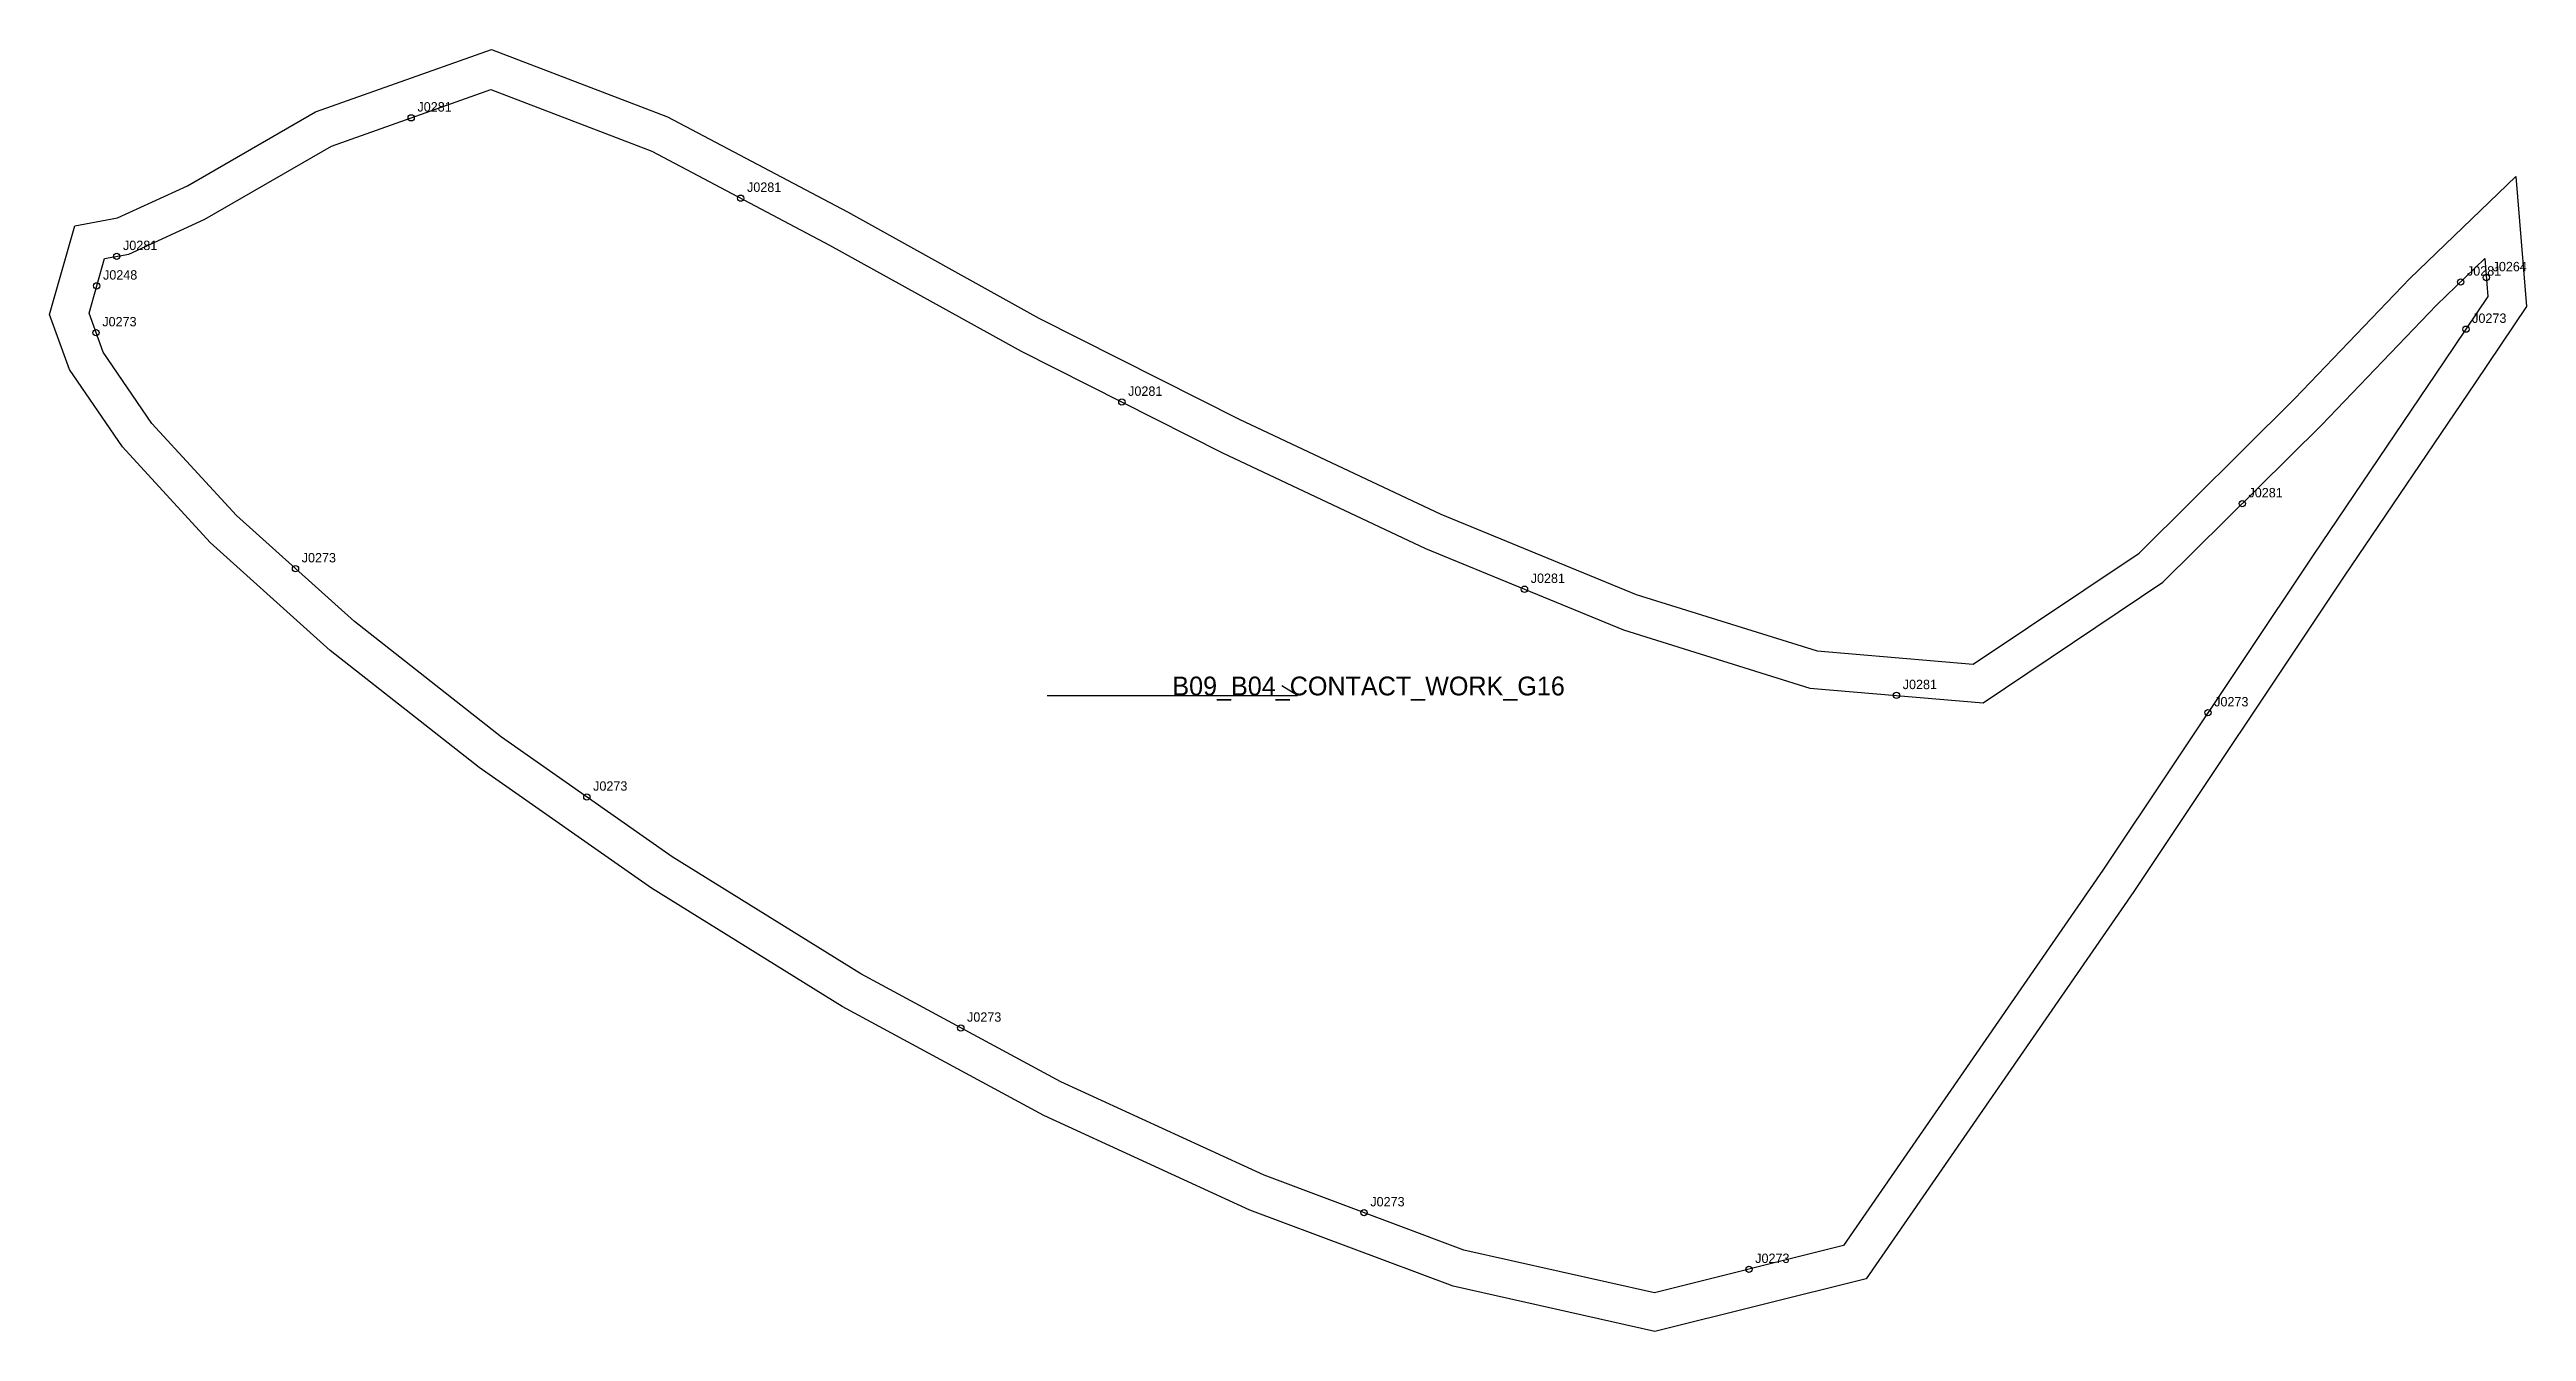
# Model space of a CAD drawing. Header units: millimetres. Extents: x -18 to 773, y -343 to 67.
import ezdxf

# ---------------------------------------------------------------- set-up
doc = ezdxf.new("R2010")
doc.units = ezdxf.units.MM
for name, color, linetype in [('CUT', 1, 'Continuous'), ('GRAIN', 3, 'Continuous'), ('LABEL', 7, 'Continuous'), ('NOTCH', 2, 'Continuous'), ('SEW', 5, 'Continuous')]:
    doc.layers.add(name, color=color, linetype=linetype)

msp = doc.modelspace()

# ---------------------------------------------------------------- linework, layer by layer
at = {"layer": 'CUT'}
msp.add_lwpolyline([(-9.5, 10.43), (4.14, 12.98), (26.46, 23.24), (67.4, 46.89), (123.55, 66.75), (179.75, 45.23), (237.21, 14.89), (298.28, -18.98), (362.24, -51.25), (426.63, -81.55), (489, -107.27), (546.82, -125.26), (596.6, -129.47), (649.6, -93.99), (699.28, -44.7), (736.08, -6.38), (769.86, 26.22), (773.27, -15.29), (756.88, -39.67), (715.13, -101.36), (647.91, -202.02), (562.5, -325.68), (495.02, -342.53), (430.58, -328.07), (365.67, -303.75), (299.93, -273.62), (235.47, -238.79), (174.66, -201), (119.57, -162.42), (72.05, -125.1), (33.68, -90.6), (5.73, -60.1), (-11.23, -35.38), (-17.56, -17.84), (-9.5, 10.43)], close=True, dxfattribs=at)
at = {"layer": 'GRAIN'}
for p, q in [((300.94, -139.45), (380.94, -139.45)), ((380.94, -139.45), (375.94, -136.45))]:
    msp.add_line(p, q, dxfattribs=at)
at = {"layer": 'NOTCH'}
for centre in [(97.91, 44.96), (203.14, 19.31), (3.9, 0.73), (-2.48, -8.7), (752.28, -7.43), (760.47, -6.04), (-2.71, -23.63), (753.95, -22.52), (324.82, -45.81), (682.54, -78.22), (60.96, -98.99), (453.36, -105.55), (572.14, -139.45), (671.58, -144.97), (154, -171.88), (273.39, -245.64), (402.15, -304.6), (525.04, -322.67)]:
    msp.add_circle(centre, 1, dxfattribs=at)
at = {"layer": 'SEW'}
msp.add_lwpolyline([(0, 0), (7.8, 1.46), (31.98, 12.57), (72.45, 35.95), (123.38, 53.97), (174.78, 34.29), (231.5, 4.33), (292.66, -29.58), (356.98, -62.04), (421.78, -92.54), (484.93, -118.57), (544.5, -137.11), (599.78, -141.78), (657.23, -103.33), (707.84, -53.12), (744.58, -14.86), (759.98, 0), (760.97, -12.08), (746.93, -32.96), (705.17, -94.67), (637.99, -195.27), (555.2, -315.13), (494.87, -330.2), (434.01, -316.54), (370.28, -292.67), (305.28, -262.87), (241.49, -228.4), (181.27, -190.98), (126.73, -152.78), (79.78, -115.91), (42.13, -82.06), (15.15, -52.61), (-0.47, -29.85), (-4.96, -17.4)], close=True, dxfattribs=at)

# ---------------------------------------------------------------- texts
at = {"layer": 'LABEL'}
for s, height, p in [('J0281', 3, (99.91, 46.96)), ('J0281', 3, (205.14, 21.31)), ('J0281', 3, (5.9, 2.73)), ('J0248', 3, (-0.48, -6.7)), ('J0281', 3, (754.28, -5.43)), ('J0264', 3, (762.47, -4.04)), ('J0273', 3, (-0.71, -21.63)), ('J0273', 3, (755.95, -20.52)), ('J0281', 3, (326.82, -43.81)), ('J0281', 3, (684.54, -76.22)), ('J0273', 3, (62.96, -96.99)), ('J0281', 3, (455.36, -103.55)), ('B09_B04_CONTACT_WORK_G16', 6, (340.94, -139.45)), ('J0281', 3, (574.14, -137.45)), ('J0273', 3, (673.58, -142.97)), ('J0273', 3, (156, -169.88)), ('J0273', 3, (275.39, -243.64)), ('J0273', 3, (404.15, -302.6)), ('J0273', 3, (527.04, -320.67))]:
    msp.add_text(s, height=height, dxfattribs=at).set_placement(p)

doc.saveas('drawing.dxf')
